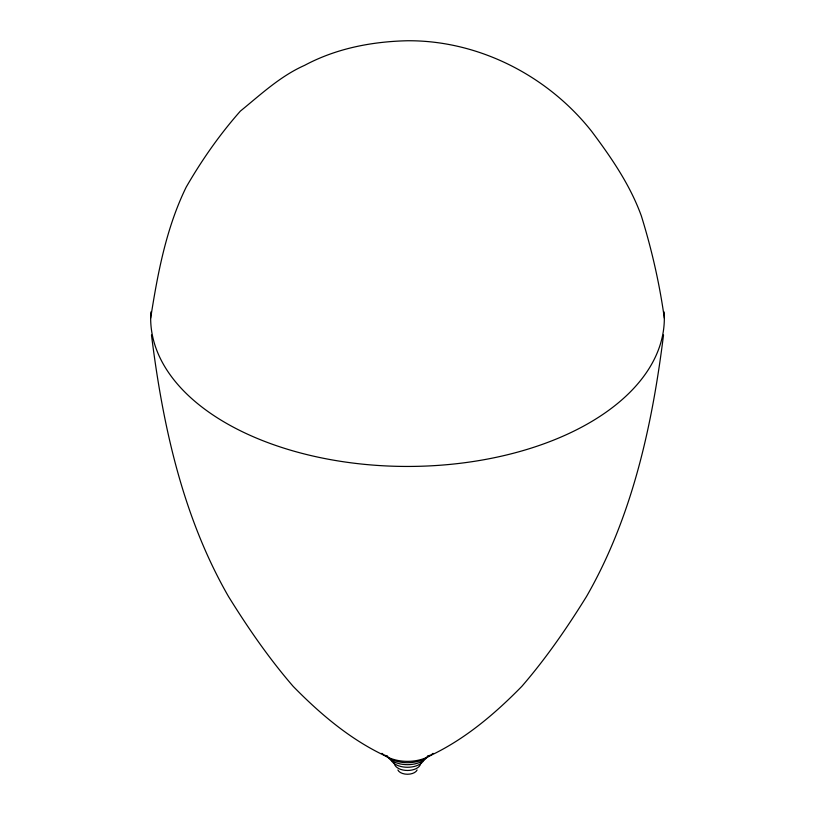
<?xml version="1.0" encoding="UTF-8"?>
<svg xmlns="http://www.w3.org/2000/svg" width="815" height="815" viewBox="0 0 815 815"><rect width="100%" height="100%" fill="white"/><g stroke="black" fill="none" stroke-linecap="round" stroke-linejoin="round"><path stroke-width="1.22" d="M663.522 334.934C652.255 425.328 632.318 516.792 586.494 596.529C567.026 627.927 546.03 658.377 521.834 686.362C494.674 714.083 464.448 739.745 429.026 756.208M150.663 318.156C157.682 273.443 166.168 228.098 186.187 187.134C201.763 160.137 219.693 134.495 240.354 111.125C260.719 94.54 280.309 76.111 304.586 65.363C336.218 48.411 371.864 41.545 407.5 40.75C478.741 40.261 547.853 75.826 591.67 131.378C611.332 157.641 630.127 184.924 641.364 215.985C651.715 249.38 659.529 283.528 664.337 318.156M385.974 756.208C350.552 739.745 320.326 714.083 293.166 686.362C268.97 658.377 247.974 627.927 228.506 596.529C182.682 516.792 162.745 425.328 151.478 334.934M433.04 753.345A30.44 17.573 0 0 1 381.96 753.345M429.688 755.301A25.622 14.792 0 0 1 385.312 755.301M427.916 755.627A21.129 12.205 0 0 1 407.5 764.674A21.129 12.205 0 0 1 387.084 755.627M423.922 759.988A17.003 9.821 0 0 1 407.5 767.272A17.003 9.821 0 0 1 391.078 759.988M420.764 762.809A13.264 7.661 0 0 1 407.5 770.47A13.264 7.661 0 0 1 394.236 762.809M417.107 769.992A9.943 5.746 0 0 1 407.5 774.25A9.943 5.746 0 0 1 397.893 769.992M664.113 311.931A256.837 148.289 0 0 1 407.5 466.445A256.837 148.289 0 0 1 150.887 311.931"/></g></svg>
